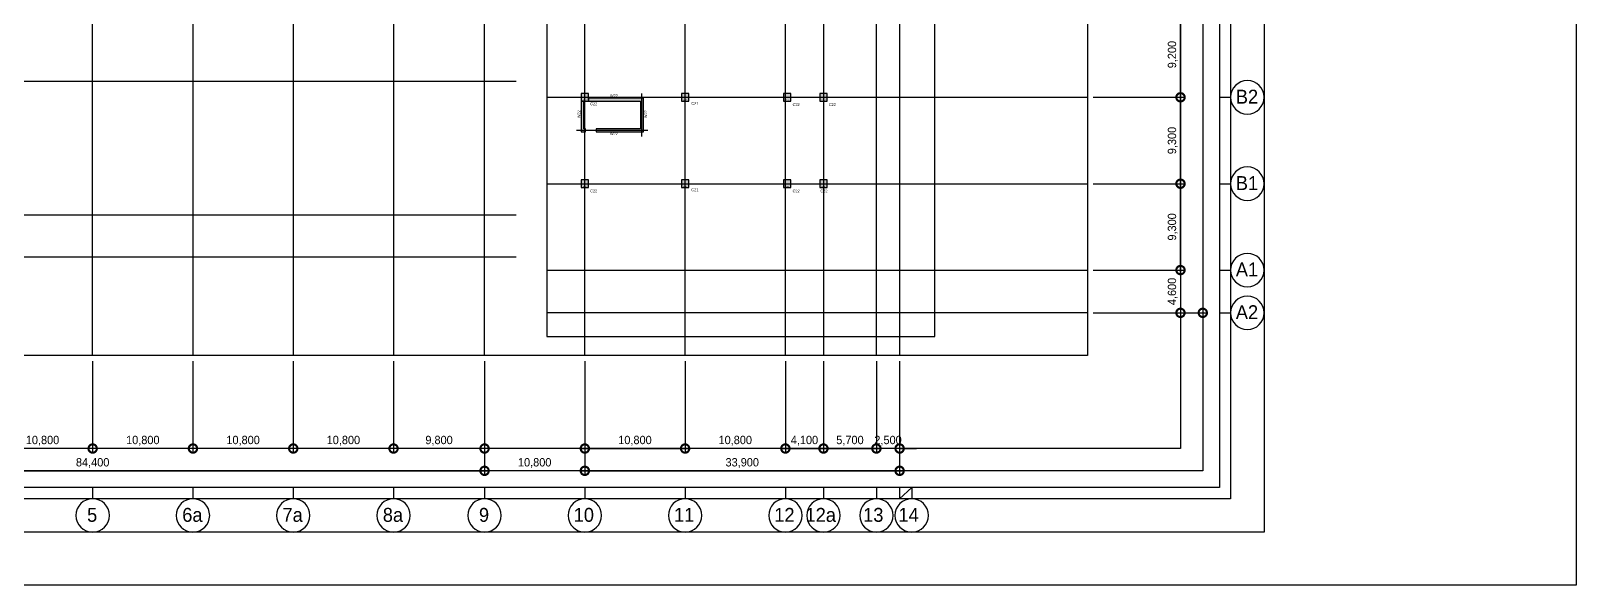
# Model space of a CAD drawing. Header units: millimetres. Extents: x 0 to 252300, y 0 to 178200.
# Drawn here: x 85903 to 252300, y 0 to 59653 of the extents above; entities that cross this region are included whole.
import ezdxf

# ---------------------------------------------------------------- set-up
doc = ezdxf.new("R2010")
doc.units = ezdxf.units.MM
doc.header["$LTSCALE"] = 300
for name, color, linetype in [('A-CEN', 1, 'Continuous'), ('A-CEN_axis', 12, 'Continuous'), ('A-COLUMN', 2, 'Continuous'), ('A-CON', 2, 'Continuous'), ('A-DIM', 7, 'Continuous'), ('A-SYM-BUB', 3, 'Continuous'), ('구조SOLID', 253, 'Continuous')]:
    doc.layers.add(name, color=color, linetype=linetype)
doc.layers.add('NOPLOT', color=191, linetype='Continuous', plot=False)
doc.layers.add('기둥부호', color=171, linetype='Continuous', plot=False)
doc.styles.add('Gdim', font='Dotum.ttf')
doc.dimstyles.new('Gdim300', dxfattribs={"dimscale": 300, "dimtxt": 3, "dimasz": 6, "dimexe": 1.5, "dimexo": 2, "dimgap": 1, "dimtad": 1, "dimdec": 0, "dimzin": 0, "dimdsep": 46, "dimlunit": 6, "dimtxsty": 'Gdim', "dimblk": 'DOTSMALL', "dimblk1": 'DOTSMALL', "dimblk2": 'DOTSMALL', "dimcen": 1.5, "dimdle": 1.5, "dimclrd": 1, "dimclre": 1, "dimclrt": 256, "dimazin": 0, "dimtfac": 1, "dimtdec": 0, "dimtix": 1, "dimtmove": 2, "dimatfit": 3, "dimldrblk": 'DOTSMALL', "dimfxl": 1, "dimtolj": 1, "dimtzin": 0, "dimlwd": -1, "dimlwe": -1, "dimarcsym": 0})

# ---------------------------------------------------------------- blocks, each defined once
blk = doc.blocks.new('A$Cd589e0f6')
at = {"layer": 'NOPLOT'}
for points in [[(9900, -5700), (218700, -5700), (218700, -172500), (9900, -172500)], [(13500, -9300), (215100, -9300), (215100, -168900), (13500, -168900)], [(14700, -10500), (213900, -10500), (213900, -167700), (14700, -167700)], [(16500, -12300), (212100, -12300), (212100, -165900), (16500, -165900)], [(18900, -14700), (209700, -14700), (209700, -163500), (18900, -163500)], [(28900, -24700), (199700, -24700), (199700, -153500), (28900, -153500)]]:
    blk.add_lwpolyline(points, close=True, dxfattribs=at)
blk = doc.blocks.new('_DotSmall')
at = {"color": 0, "linetype": 'ByBlock', "const_width": 0.5}
blk.add_lwpolyline([(-0.0625, 0, 1), (0.0625, 0, 1)], format="xyb", close=True, dxfattribs=at)
blk = doc.blocks.new('*D51')
at = {"layer": 'A-DIM', "color": 1, "transparency": 16777216}
for p, q in [((106000, -124505), (106000, -134355)), ((116800, -124505), (116800, -134355)), ((117250, -133905), (105550, -133905))]:
    blk.add_line(p, q, dxfattribs=at)
at = {"layer": 'Defpoints', "color": 0, "transparency": 16777216}
for p in [(106000, -123905), (116800, -123905), (106000, -133905)]:
    blk.add_point(p, dxfattribs=at)
at = {"layer": 'A-DIM', "color": 1, "transparency": 16777216, "xscale": 1800, "yscale": 1800, "zscale": 1800, "rotation": 180}
blk.add_blockref('_DotSmall', (106000, -133905), dxfattribs=at)
at = {"layer": 'A-DIM', "color": 1, "transparency": 16777216, "xscale": 1800, "yscale": 1800, "zscale": 1800}
blk.add_blockref('_DotSmall', (116800, -133905), dxfattribs=at)
at = {"layer": 'A-DIM', "color": 3, "transparency": 16777216, "insert": (111400, -133068), "char_height": 900, "attachment_point": 5, "style": 'Gdim'}
blk.add_mtext('\\A1;10,800', dxfattribs=at)
blk = doc.blocks.new('*D57')
at = {"layer": 'A-DIM', "color": 1, "transparency": 16777216}
for p, q in [((53000, -124505), (53000, -134355)), ((63800, -124505), (63800, -134355)), ((64250, -133905), (52550, -133905))]:
    blk.add_line(p, q, dxfattribs=at)
at = {"layer": 'Defpoints', "color": 0, "transparency": 16777216}
for p in [(53000, -123905), (63800, -123905), (53000, -133905)]:
    blk.add_point(p, dxfattribs=at)
at = {"layer": 'A-DIM', "color": 1, "transparency": 16777216, "xscale": 1800, "yscale": 1800, "zscale": 1800, "rotation": 180}
blk.add_blockref('_DotSmall', (53000, -133905), dxfattribs=at)
at = {"layer": 'A-DIM', "color": 1, "transparency": 16777216, "xscale": 1800, "yscale": 1800, "zscale": 1800}
blk.add_blockref('_DotSmall', (63800, -133905), dxfattribs=at)
at = {"layer": 'A-DIM', "color": 3, "transparency": 16777216, "insert": (58400, -133068), "char_height": 900, "attachment_point": 5, "style": 'Gdim'}
blk.add_mtext('\\A1;10,800', dxfattribs=at)
blk = doc.blocks.new('*D58')
at = {"layer": 'A-DIM', "color": 1, "transparency": 16777216}
for p, q in [((63800, -124505), (63800, -134355)), ((74600, -124505), (74600, -134355)), ((75050, -133905), (63350, -133905))]:
    blk.add_line(p, q, dxfattribs=at)
at = {"layer": 'Defpoints', "color": 0, "transparency": 16777216}
for p in [(63800, -123905), (74600, -123905), (63800, -133905)]:
    blk.add_point(p, dxfattribs=at)
at = {"layer": 'A-DIM', "color": 1, "transparency": 16777216, "xscale": 1800, "yscale": 1800, "zscale": 1800, "rotation": 180}
blk.add_blockref('_DotSmall', (63800, -133905), dxfattribs=at)
at = {"layer": 'A-DIM', "color": 1, "transparency": 16777216, "xscale": 1800, "yscale": 1800, "zscale": 1800}
blk.add_blockref('_DotSmall', (74600, -133905), dxfattribs=at)
at = {"layer": 'A-DIM', "color": 3, "transparency": 16777216, "insert": (69200, -133068), "char_height": 900, "attachment_point": 5, "style": 'Gdim'}
blk.add_mtext('\\A1;10,800', dxfattribs=at)
blk = doc.blocks.new('*D59')
at = {"layer": 'A-DIM', "color": 1, "transparency": 16777216}
for p, q in [((74600, -124505), (74600, -134355)), ((84400, -124505), (84400, -134355)), ((84850, -133905), (74150, -133905))]:
    blk.add_line(p, q, dxfattribs=at)
at = {"layer": 'Defpoints', "color": 0, "transparency": 16777216}
for p in [(74600, -123905), (84400, -123905), (74600, -133905)]:
    blk.add_point(p, dxfattribs=at)
at = {"layer": 'A-DIM', "color": 1, "transparency": 16777216, "xscale": 1800, "yscale": 1800, "zscale": 1800, "rotation": 180}
blk.add_blockref('_DotSmall', (74600, -133905), dxfattribs=at)
at = {"layer": 'A-DIM', "color": 1, "transparency": 16777216, "xscale": 1800, "yscale": 1800, "zscale": 1800}
blk.add_blockref('_DotSmall', (84400, -133905), dxfattribs=at)
at = {"layer": 'A-DIM', "color": 3, "transparency": 16777216, "insert": (79500, -133068), "char_height": 900, "attachment_point": 5, "style": 'Gdim'}
blk.add_mtext('\\A1;9,800', dxfattribs=at)
blk = doc.blocks.new('*D60')
at = {"layer": 'A-DIM', "color": 1, "transparency": 16777216}
for p, q in [((42200, -124505), (42200, -134355)), ((53000, -124505), (53000, -134355)), ((53450, -133905), (41750, -133905))]:
    blk.add_line(p, q, dxfattribs=at)
at = {"layer": 'Defpoints', "color": 0, "transparency": 16777216}
for p in [(42200, -123905), (53000, -123905), (42200, -133905)]:
    blk.add_point(p, dxfattribs=at)
at = {"layer": 'A-DIM', "color": 1, "transparency": 16777216, "xscale": 1800, "yscale": 1800, "zscale": 1800, "rotation": 180}
blk.add_blockref('_DotSmall', (42200, -133905), dxfattribs=at)
at = {"layer": 'A-DIM', "color": 1, "transparency": 16777216, "xscale": 1800, "yscale": 1800, "zscale": 1800}
blk.add_blockref('_DotSmall', (53000, -133905), dxfattribs=at)
at = {"layer": 'A-DIM', "color": 3, "transparency": 16777216, "insert": (47600, -133068), "char_height": 900, "attachment_point": 5, "style": 'Gdim'}
blk.add_mtext('\\A1;10,800', dxfattribs=at)
blk = doc.blocks.new('*D63')
at = {"layer": 'A-DIM', "color": 1, "transparency": 16777216}
for p, q in [((0, -124505), (0, -136755)), ((84400, -124505), (84400, -136755)), ((-450, -136305), (84850, -136305))]:
    blk.add_line(p, q, dxfattribs=at)
at = {"layer": 'Defpoints', "color": 0, "transparency": 16777216}
for p in [(0, -123905), (84400, -123905), (84400, -136305)]:
    blk.add_point(p, dxfattribs=at)
at = {"layer": 'A-DIM', "color": 1, "transparency": 16777216, "xscale": 1800, "yscale": 1800, "zscale": 1800, "rotation": 180}
blk.add_blockref('_DotSmall', (0, -136305), dxfattribs=at)
at = {"layer": 'A-DIM', "color": 1, "transparency": 16777216, "xscale": 1800, "yscale": 1800, "zscale": 1800}
blk.add_blockref('_DotSmall', (84400, -136305), dxfattribs=at)
at = {"layer": 'A-DIM', "color": 3, "transparency": 16777216, "insert": (42200, -135468), "char_height": 900, "attachment_point": 5, "style": 'Gdim'}
blk.add_mtext('\\A1;84,400', dxfattribs=at)
blk = doc.blocks.new('*D65')
at = {"layer": 'A-DIM', "color": 1, "transparency": 16777216}
for p, q in [((31400, -124505), (31400, -134355)), ((42200, -124505), (42200, -134355)), ((42650, -133905), (30950, -133905))]:
    blk.add_line(p, q, dxfattribs=at)
at = {"layer": 'Defpoints', "color": 0, "transparency": 16777216}
for p in [(31400, -123905), (42200, -123905), (31400, -133905)]:
    blk.add_point(p, dxfattribs=at)
at = {"layer": 'A-DIM', "color": 1, "transparency": 16777216, "xscale": 1800, "yscale": 1800, "zscale": 1800, "rotation": 180}
blk.add_blockref('_DotSmall', (31400, -133905), dxfattribs=at)
at = {"layer": 'A-DIM', "color": 1, "transparency": 16777216, "xscale": 1800, "yscale": 1800, "zscale": 1800}
blk.add_blockref('_DotSmall', (42200, -133905), dxfattribs=at)
at = {"layer": 'A-DIM', "color": 3, "transparency": 16777216, "insert": (36800, -133068), "char_height": 900, "attachment_point": 5, "style": 'Gdim'}
blk.add_mtext('\\A1;10,800', dxfattribs=at)
blk = doc.blocks.new('*D66')
at = {"layer": 'A-DIM', "color": 1, "transparency": 16777216}
for p, q in [((95200, -124505), (95200, -134355)), ((106000, -124505), (106000, -134355)), ((94750, -133905), (106450, -133905))]:
    blk.add_line(p, q, dxfattribs=at)
at = {"layer": 'Defpoints', "color": 0, "transparency": 16777216}
for p in [(95200, -123905), (106000, -123905), (106000, -133905)]:
    blk.add_point(p, dxfattribs=at)
at = {"layer": 'A-DIM', "color": 1, "transparency": 16777216, "xscale": 1800, "yscale": 1800, "zscale": 1800, "rotation": 180}
blk.add_blockref('_DotSmall', (95200, -133905), dxfattribs=at)
at = {"layer": 'A-DIM', "color": 1, "transparency": 16777216, "xscale": 1800, "yscale": 1800, "zscale": 1800}
blk.add_blockref('_DotSmall', (106000, -133905), dxfattribs=at)
at = {"layer": 'A-DIM', "color": 3, "transparency": 16777216, "insert": (100600, -133068), "char_height": 900, "attachment_point": 5, "style": 'Gdim'}
blk.add_mtext('\\A1;10,800', dxfattribs=at)
blk = doc.blocks.new('*D67')
at = {"layer": 'A-DIM', "color": 1, "transparency": 16777216}
for p, q in [((95200, -124505), (95200, -136755)), ((129100, -124505), (129100, -136755)), ((94750, -136305), (129550, -136305))]:
    blk.add_line(p, q, dxfattribs=at)
at = {"layer": 'Defpoints', "color": 0, "transparency": 16777216}
for p in [(95200, -123905), (129100, -123905), (129100, -136305)]:
    blk.add_point(p, dxfattribs=at)
at = {"layer": 'A-DIM', "color": 1, "transparency": 16777216, "xscale": 1800, "yscale": 1800, "zscale": 1800, "rotation": 180}
blk.add_blockref('_DotSmall', (95200, -136305), dxfattribs=at)
at = {"layer": 'A-DIM', "color": 1, "transparency": 16777216, "xscale": 1800, "yscale": 1800, "zscale": 1800}
blk.add_blockref('_DotSmall', (129100, -136305), dxfattribs=at)
at = {"layer": 'A-DIM', "color": 3, "transparency": 16777216, "insert": (112150, -135468), "char_height": 900, "attachment_point": 5, "style": 'Gdim'}
blk.add_mtext('\\A1;33,900', dxfattribs=at)
blk = doc.blocks.new('*D68')
at = {"layer": 'A-DIM', "color": 1, "transparency": 16777216}
for p, q in [((84400, -124505), (84400, -136755)), ((95200, -124505), (95200, -136755)), ((95650, -136305), (83950, -136305))]:
    blk.add_line(p, q, dxfattribs=at)
at = {"layer": 'Defpoints', "color": 0, "transparency": 16777216}
for p in [(84400, -123905), (95200, -123905), (84400, -136305)]:
    blk.add_point(p, dxfattribs=at)
at = {"layer": 'A-DIM', "color": 1, "transparency": 16777216, "xscale": 1800, "yscale": 1800, "zscale": 1800, "rotation": 180}
blk.add_blockref('_DotSmall', (84400, -136305), dxfattribs=at)
at = {"layer": 'A-DIM', "color": 1, "transparency": 16777216, "xscale": 1800, "yscale": 1800, "zscale": 1800}
blk.add_blockref('_DotSmall', (95200, -136305), dxfattribs=at)
at = {"layer": 'A-DIM', "color": 3, "transparency": 16777216, "insert": (89800, -135468), "char_height": 900, "attachment_point": 5, "style": 'Gdim'}
blk.add_mtext('\\A1;10,800', dxfattribs=at)
blk = doc.blocks.new('*D69')
at = {"layer": 'A-DIM', "color": 1, "transparency": 16777216}
for p, q in [((116800, -124505), (116800, -134355)), ((120900, -124505), (120900, -134355)), ((116350, -133905), (121350, -133905))]:
    blk.add_line(p, q, dxfattribs=at)
at = {"layer": 'Defpoints', "color": 0, "transparency": 16777216}
for p in [(116800, -123905), (120900, -123905), (120900, -133905)]:
    blk.add_point(p, dxfattribs=at)
at = {"layer": 'A-DIM', "color": 1, "transparency": 16777216, "xscale": 1800, "yscale": 1800, "zscale": 1800, "rotation": 180}
blk.add_blockref('_DotSmall', (116800, -133905), dxfattribs=at)
at = {"layer": 'A-DIM', "color": 1, "transparency": 16777216, "xscale": 1800, "yscale": 1800, "zscale": 1800}
blk.add_blockref('_DotSmall', (120900, -133905), dxfattribs=at)
at = {"layer": 'A-DIM', "color": 3, "transparency": 16777216, "insert": (118850, -133068), "char_height": 900, "attachment_point": 5, "style": 'Gdim'}
blk.add_mtext('\\A1;4,100', dxfattribs=at)
blk = doc.blocks.new('*D70')
at = {"layer": 'A-DIM', "color": 1, "transparency": 16777216}
for p, q in [((120900, -124505), (120900, -134355)), ((126600, -124505), (126600, -134355)), ((120450, -133905), (127050, -133905))]:
    blk.add_line(p, q, dxfattribs=at)
at = {"layer": 'Defpoints', "color": 0, "transparency": 16777216}
for p in [(120900, -123905), (126600, -123905), (126600, -133905)]:
    blk.add_point(p, dxfattribs=at)
at = {"layer": 'A-DIM', "color": 1, "transparency": 16777216, "xscale": 1800, "yscale": 1800, "zscale": 1800, "rotation": 180}
blk.add_blockref('_DotSmall', (120900, -133905), dxfattribs=at)
at = {"layer": 'A-DIM', "color": 1, "transparency": 16777216, "xscale": 1800, "yscale": 1800, "zscale": 1800}
blk.add_blockref('_DotSmall', (126600, -133905), dxfattribs=at)
at = {"layer": 'A-DIM', "color": 3, "transparency": 16777216, "insert": (123750, -133068), "char_height": 900, "attachment_point": 5, "style": 'Gdim'}
blk.add_mtext('\\A1;5,700', dxfattribs=at)
blk = doc.blocks.new('*D71')
at = {"layer": 'A-DIM', "color": 1, "transparency": 16777216}
for p, q in [((126600, -124505), (126600, -134355)), ((129100, -124505), (129100, -134355)), ((126600, -133905), (124800, -133905)), ((129100, -133905), (126600, -133905)), ((129100, -133905), (130900, -133905))]:
    blk.add_line(p, q, dxfattribs=at)
at = {"layer": 'Defpoints', "color": 0, "transparency": 16777216}
for p in [(126600, -123905), (129100, -123905), (126600, -133905)]:
    blk.add_point(p, dxfattribs=at)
at = {"layer": 'A-DIM', "color": 1, "transparency": 16777216, "xscale": 1800, "yscale": 1800, "zscale": 1800}
blk.add_blockref('_DotSmall', (126600, -133905), dxfattribs=at)
at = {"layer": 'A-DIM', "color": 1, "transparency": 16777216, "xscale": 1800, "yscale": 1800, "zscale": 1800, "rotation": 180}
blk.add_blockref('_DotSmall', (129100, -133905), dxfattribs=at)
at = {"layer": 'A-DIM', "color": 3, "transparency": 16777216, "insert": (127850, -133068), "char_height": 900, "attachment_point": 5, "style": 'Gdim'}
blk.add_mtext('\\A1;2,500', dxfattribs=at)
blk = doc.blocks.new('*D72')
at = {"layer": 'A-DIM', "color": 1, "transparency": 16777216}
for p, q in [((149946, -114700), (159794, -114700)), ((159344, -114250), (159344, -119750)), ((149945, -119300), (159794, -119300))]:
    blk.add_line(p, q, dxfattribs=at)
at = {"layer": 'Defpoints', "color": 0, "transparency": 16777216}
for p in [(149346, -114700), (149345, -119300), (159344, -119300)]:
    blk.add_point(p, dxfattribs=at)
at = {"layer": 'A-DIM', "color": 1, "transparency": 16777216, "xscale": 1800, "yscale": 1800, "zscale": 1800}
for p, rotation in [((159344, -114700), 90), ((159344, -119300), 270)]:
    blk.add_blockref('_DotSmall', p, dxfattribs=dict(at, rotation=rotation))
at = {"layer": 'A-DIM', "color": 3, "transparency": 16777216, "insert": (158507, -117000), "char_height": 900, "attachment_point": 5, "rotation": 90, "style": 'Gdim'}
blk.add_mtext('\\A1;4,600', dxfattribs=at)
blk = doc.blocks.new('*D43')
at = {"layer": 'A-DIM', "color": 1, "transparency": 16777216}
for p, q in [((149946, -41000), (162196, -41000)), ((161746, -40550), (161746, -119750)), ((149946, -119300), (162196, -119300))]:
    blk.add_line(p, q, dxfattribs=at)
at = {"layer": 'Defpoints', "color": 0, "transparency": 16777216}
for p in [(149346, -41000), (149346, -119300), (161746, -119300)]:
    blk.add_point(p, dxfattribs=at)
at = {"layer": 'A-DIM', "color": 1, "transparency": 16777216, "xscale": 1800, "yscale": 1800, "zscale": 1800}
for p, rotation in [((161746, -41000), 90), ((161746, -119300), 270)]:
    blk.add_blockref('_DotSmall', p, dxfattribs=dict(at, rotation=rotation))
at = {"layer": 'A-DIM', "color": 3, "transparency": 16777216, "insert": (160909, -80150), "char_height": 900, "attachment_point": 5, "rotation": 90, "style": 'Gdim'}
blk.add_mtext('\\A1;78,300', dxfattribs=at)
blk = doc.blocks.new('*D44')
at = {"layer": 'A-DIM', "color": 1, "transparency": 16777216}
for p, q in [((149944, -105400), (159794, -105400)), ((159344, -115150), (159344, -104950)), ((149946, -114700), (159794, -114700))]:
    blk.add_line(p, q, dxfattribs=at)
at = {"layer": 'Defpoints', "color": 0, "transparency": 16777216}
for p in [(149344, -105400), (159344, -105400), (149346, -114700)]:
    blk.add_point(p, dxfattribs=at)
at = {"layer": 'A-DIM', "color": 1, "transparency": 16777216, "xscale": 1800, "yscale": 1800, "zscale": 1800}
for p, rotation in [((159344, -105400), 90), ((159344, -114700), 270)]:
    blk.add_blockref('_DotSmall', p, dxfattribs=dict(at, rotation=rotation))
at = {"layer": 'A-DIM', "color": 3, "transparency": 16777216, "insert": (158507, -110050), "char_height": 900, "attachment_point": 5, "rotation": 90, "style": 'Gdim'}
blk.add_mtext('\\A1;9,300', dxfattribs=at)
blk = doc.blocks.new('*D45')
at = {"layer": 'A-DIM', "color": 1, "transparency": 16777216}
for p, q in [((149949, -96100), (159796, -96100)), ((159346, -105850), (159346, -95650)), ((149946, -105400), (159796, -105400))]:
    blk.add_line(p, q, dxfattribs=at)
at = {"layer": 'Defpoints', "color": 0, "transparency": 16777216}
for p in [(149349, -96100), (159346, -96100), (149346, -105400)]:
    blk.add_point(p, dxfattribs=at)
at = {"layer": 'A-DIM', "color": 1, "transparency": 16777216, "xscale": 1800, "yscale": 1800, "zscale": 1800}
for p, rotation in [((159346, -96100), 90), ((159346, -105400), 270)]:
    blk.add_blockref('_DotSmall', p, dxfattribs=dict(at, rotation=rotation))
at = {"layer": 'A-DIM', "color": 3, "transparency": 16777216, "insert": (158509, -100750), "char_height": 900, "attachment_point": 5, "rotation": 90, "style": 'Gdim'}
blk.add_mtext('\\A1;9,300', dxfattribs=at)
blk = doc.blocks.new('*D46')
at = {"layer": 'A-DIM', "color": 1, "transparency": 16777216}
for p, q in [((159346, -96550), (159346, -86450)), ((149946, -86900), (159796, -86900)), ((149946, -96100), (159796, -96100))]:
    blk.add_line(p, q, dxfattribs=at)
at = {"layer": 'Defpoints', "color": 0, "transparency": 16777216}
for p in [(149346, -86900), (159346, -86900), (149346, -96100)]:
    blk.add_point(p, dxfattribs=at)
at = {"layer": 'A-DIM', "color": 1, "transparency": 16777216, "xscale": 1800, "yscale": 1800, "zscale": 1800}
for p, rotation in [((159346, -86900), 90), ((159346, -96100), 270)]:
    blk.add_blockref('_DotSmall', p, dxfattribs=dict(at, rotation=rotation))
at = {"layer": 'A-DIM', "color": 3, "transparency": 16777216, "insert": (158509, -91500), "char_height": 900, "attachment_point": 5, "rotation": 90, "style": 'Gdim'}
blk.add_mtext('\\A1;9,200', dxfattribs=at)
blk = doc.blocks.new('C21')
at = {"layer": 'A-COLUMN'}
blk.add_lwpolyline([(-400, -400), (400, -400), (400, 400), (-400, 400)], close=True, dxfattribs=at)
at = {"layer": 'NOPLOT', "style": 'Gdim'}
blk.add_text('800X800', height=75, dxfattribs=at).set_placement((-209, -342))
blk = doc.blocks.new('C22')
at = {"layer": 'A-COLUMN'}
blk.add_lwpolyline([(-400, -400), (400, -400), (400, 400), (-400, 400)], close=True, dxfattribs=at)
at = {"layer": 'NOPLOT', "style": 'Gdim'}
blk.add_text('800X800', height=75, dxfattribs=at).set_placement((-219, -337))
blk = doc.blocks.new('grid-noplot-update')
at = {"layer": 'A-CEN_axis'}
for p, q in [((42200, -123905), (42200, 4895)), ((84400, -123905), (84400, 4895)), ((95200, -123905), (95200, 4895)), ((116800, -123905), (116800, 4895)), ((126600, -123905), (126600, 4895)), ((120900, -42815.4), (120900, -123905)), ((129100, -55095.9), (129100, -123905)), ((53000, -69700), (53000, -123905)), ((63800, -69700), (63800, -123905)), ((74600, -69700), (74600, -123905)), ((106000, -123905), (106000, -69700)), ((87800, -94400), (-21453.6, -94400)), ((91124.9, -96100), (149346.4, -96100)), ((91124.9, -105400), (149346.4, -105400)), ((87800, -108800), (-21453.6, -108800)), ((87800, -113300), (-21453.6, -113300)), ((91124.9, -114700), (149346.4, -114700)), ((149346.4, -119300), (91124.9, -119300))]:
    blk.add_line(p, q, dxfattribs=at)
at = {"layer": 'A-SYM-BUB', "color": 7}
blk.add_line((129100, -139305), (130400, -138105), dxfattribs=at)
for points in [[(163546.4, -96100), (164746.4, -96100, 1), (168346.4, -96100, 1), (164746.4, -96100, 0)], [(163546.4, -105400), (164746.4, -105400, 1), (168346.4, -105400, 1), (164746.4, -105400, 0)]]:
    blk.add_lwpolyline(points, format="xyb", dxfattribs=at)
at = {"layer": 'A-SYM-BUB', "color": 7, "elevation": 0}
for points in [[(163546.4, -114700), (164746.4, -114700, 1), (168346.4, -114700, 1), (164746.4, -114700, 0)], [(163546.4, -119300), (164746.4, -119300, 1), (168346.4, -119300, 1), (164746.4, -119300, 0)], [(42200, -138105), (42200, -139305, 1), (42200, -142905, 1), (42200, -139305, 0)], [(53000, -138105), (53000, -139305, 1), (53000, -142905, 1), (53000, -139305, 0)], [(63800, -138105), (63800, -139305, 1), (63800, -142905, 1), (63800, -139305, 0)], [(74600, -138105), (74600, -139305, 1), (74600, -142905, 1), (74600, -139305, 0)], [(84400, -138105), (84400, -139305, 1), (84400, -142905, 1), (84400, -139305, 0)], [(95200, -138105), (95200, -139305, 1), (95200, -142905, 1), (95200, -139305, 0)], [(106000, -138105), (106000, -139305, 1), (106000, -142905, 1), (106000, -139305, 0)], [(116800, -138105), (116800, -139305, 1), (116800, -142905, 1), (116800, -139305, 0)], [(120900, -138105), (120900, -139305, 1), (120900, -142905, 1), (120900, -139305, 0)], [(126600, -138105), (126600, -139305, 1), (126600, -142905, 1), (126600, -139305, 0)], [(130400, -138105), (130400, -139305, 1), (130400, -142905, 1), (130400, -139305, 0)]]:
    blk.add_lwpolyline(points, format="xyb", dxfattribs=at)
blk.add_lwpolyline([(129100, -138105), (129100, -139305)], dxfattribs=at)
at = {"layer": 'A-SYM-BUB', "style": 'Gdim'}
for s, p in [('B2', (165302.8, -96780.7)), ('B1', (165302.8, -106080.7)), ('A1', (165302.8, -115380.7)), ('A2', (165302.8, -119980.7)), ('5', (41598.5, -141796.3)), ('6a', (51845.6, -141796.3)), ('7a', (62645.6, -141796.3)), ('8a', (73445.6, -141796.3)), ('9', (83798.5, -141796.3)), ('10', (94001.2, -141796.3)), ('11', (104801.2, -141796.3)), ('12', (115601.2, -141796.3)), ('12a', (118966.1, -141796.3)), ('13', (125171.5, -141796.3)), ('14', (128971.5, -141796.3))]:
    blk.add_text(s, height=1500, dxfattribs=at).set_placement(p)
at = {"layer": 'A-DIM'}
for base, p1, p2, angle, picture, middle in [((161746.4, -119300), (149346.4, -41000), (149346.4, -119300), 90, '*D43', (160909.1, -80150)), ((159346.4, -86900), (149346.4, -96100), (149346.4, -86900), 90, '*D46', (158509.1, -91500)), ((159346.4, -96100), (149346.4, -105400), (149348.8, -96100), 90, '*D45', (158509.1, -100750)), ((159344.1, -105400), (149346.4, -114700), (149344.1, -105400), 90, '*D44', (158506.8, -110050)), ((159344.1, -119300), (149346.4, -114700), (149345.3, -119300), 270, '*D72', (158506.8, -117000)), ((84400, -136305), (0, -123905), (84400, -123905), 180, '*D63', (42200, -135467.7)), ((31400, -133905), (42200, -123905), (31400, -123905), 180, '*D65', (36800, -133067.7)), ((84400, -136305), (95200, -123905), (84400, -123905), 180, '*D68', (89800, -135467.7)), ((129100, -136305), (95200, -123905), (129100, -123905), 180, '*D67', (112150, -135467.7)), ((106000, -133905), (116800, -123905), (106000, -123905), 180, '*D51', (111400, -133067.7)), ((126600, -133905), (129100, -123905), (126600, -123905), 180, '*D71', (127850, -133067.7))]:
    dim = blk.add_linear_dim(base=base, p1=p1, p2=p2, angle=angle, dimstyle='Gdim300', override={"dimtxsty": 'Gdim', "dimclrt": 3}, dxfattribs=at)
    dim.commit()
    dim.dimension.update_dxf_attribs({"geometry": picture, "text_midpoint": middle})
for base, p1, p2, picture, middle in [((42200, -133905), (53000, -123905), (42200, -123905), '*D60', (47600, -133067.7)), ((53000, -133905), (63800, -123905), (53000, -123905), '*D57', (58400, -133067.7)), ((63800, -133905), (74600, -123905), (63800, -123905), '*D58', (69200, -133067.7)), ((74600, -133905), (84400, -123905), (74600, -123905), '*D59', (79500, -133067.7)), ((106000, -133905), (95200, -123905), (106000, -123905), '*D66', (100600, -133067.7)), ((120900, -133905), (116800, -123905), (120900, -123905), '*D69', (118850, -133067.7)), ((126600, -133905), (120900, -123905), (126600, -123905), '*D70', (123750, -133067.7))]:
    dim = blk.add_linear_dim(base=base, p1=p1, p2=p2, dimstyle='Gdim300', override={"dimtxsty": 'Gdim', "dimclrt": 3}, dxfattribs=at)
    dim.commit()
    dim.dimension.update_dxf_attribs({"geometry": picture, "text_midpoint": middle})

msp = doc.modelspace()

# ---------------------------------------------------------------- hatches: boundary and pattern name
at = {"layer": '구조SOLID', "transparency": 33554687}
h = msp.add_hatch(color=256, dxfattribs=at)
h.dxf.hatch_style = 1
h.paths.add_polyline_path([(166954, 42805), (167754, 42805), (167754, 43605), (166954, 43605)])
h.paths.add_polyline_path([(170854, 42805), (171654, 42805), (171654, 43605), (170854, 43605)])
h.paths.add_polyline_path([(145154, 42805), (145954, 42805), (145954, 43605), (145154, 43605)])
h.paths.add_polyline_path([(155954, 42805), (156754, 42805), (156754, 43605), (155954, 43605)])
h.paths.add_polyline_path([(166954, 52105), (167754, 52105), (167754, 52905), (166954, 52905)])
h.paths.add_polyline_path([(170854, 52105), (171654, 52105), (171654, 52905), (170854, 52905)])
h.paths.add_polyline_path([(155954, 52105), (156754, 52105), (156754, 52905), (155954, 52905)])
h = msp.add_hatch(color=256, dxfattribs=at)
h.dxf.hatch_style = 1
h.paths.add_polyline_path([(145954, 52905), (145154, 52905), (145154, 52105), (145954, 52105)])
h.paths.add_polyline_path([(151854, 52405), (145954, 52405), (145954, 52105), (151554, 52105), (151554, 49105), (146769, 49105), (146769, 48805), (151854, 48805)])
h.paths.add_polyline_path([(145454, 52105), (145154, 52105), (145154, 48805), (145639, 48805), (145639, 49105), (145454, 49105)])

# ---------------------------------------------------------------- linework, layer by layer
at = {"layer": 'A-CEN'}
for p, q in [((151704, 48305), (151704, 52905)), ((144654, 48955), (152354, 48955))]:
    msp.add_line(p, q, dxfattribs=at)
at = {"layer": 'A-CON', "elevation": 0}
for points in [[(145639, 49105), (145454, 49105), (145454, 52105), (145154, 52105), (145154, 48805), (145639, 48805)], [(151854, 52405), (145954, 52405), (145954, 52105), (151554, 52105), (151554, 49105), (146769, 49105), (146769, 48805), (151854, 48805), (151854, 52405)]]:
    msp.add_lwpolyline(points, close=True, dxfattribs=at)
at = {"layer": 'NOPLOT'}
msp.add_lwpolyline([(0, 178200), (252300, 178200), (252300, 0), (0, 0)], close=True, dxfattribs=at)
at = {"layer": 'NOPLOT', "elevation": 0}
msp.add_lwpolyline([(141478, 26770), (183257, 26770), (183257, 81360), (141478, 81360)], close=True, dxfattribs=at)

# ---------------------------------------------------------------- block references
at = {"layer": 'A-COLUMN'}
for name, p in [('C22', (145554, 52505)), ('C21', (156354, 52505)), ('C22', (167354, 52505)), ('C22', (171254, 52505)), ('C22', (145554, 43205)), ('C21', (156354, 43205)), ('C22', (167354, 43205)), ('C22', (171254, 43205))]:
    msp.add_blockref(name, p, dxfattribs=at)
at = {"layer": 'A-DIM'}
msp.add_blockref('grid-noplot-update', (50354, 148605), dxfattribs=at)
at = {"layer": 'NOPLOT'}
msp.add_blockref('A$Cd589e0f6', (0, 178200), dxfattribs=at)

# ---------------------------------------------------------------- texts
at = {"layer": '기둥부호', "linetype": 'ByBlock', "style": 'Gdim'}
for s, p in [('C22', (146129, 51653)), ('W22', (148256, 52526, 0)), ('C21', (157019, 51699)), ('C22', (167929, 51575)), ('C22', (171829, 51575)), ('W22', (148256, 48431, 0)), ('C22', (146129, 42275)), ('C21', (157019, 42399)), ('C22', (167929, 42275)), ('C22', (170925, 42275))]:
    msp.add_text(s, height=300, dxfattribs=at).set_placement(p)
for p in [(145068, 50256, 0), (152264, 50256, 0)]:
    msp.add_text('W22', height=300, rotation=90, dxfattribs=at).set_placement(p)

doc.saveas('drawing.dxf')
